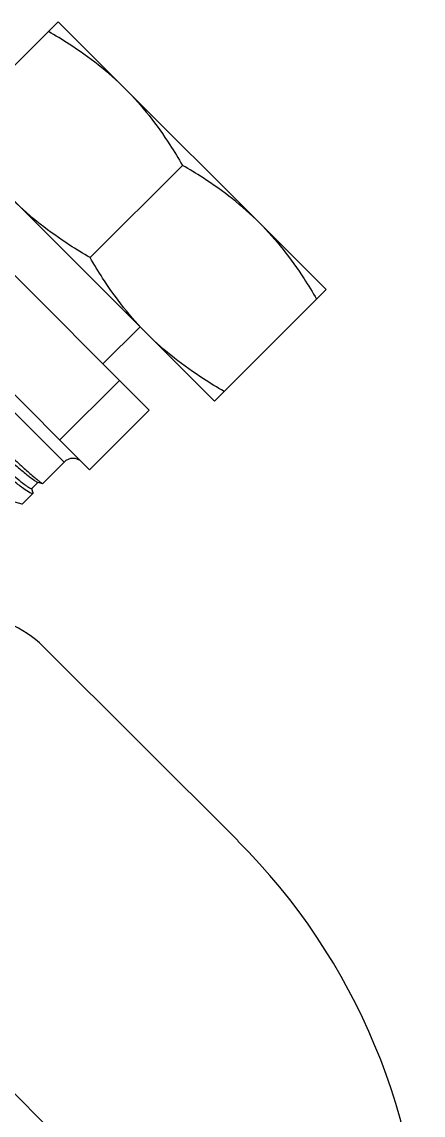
# Model space of a CAD drawing. Extents: x -1396510 to 1250330, y -1892470 to 1623980.
# Drawn here: x -1160669.8 to -1160579.1, y -63067.9 to -62820.5 of the extents above; entities that cross this region are included whole.
import ezdxf

# ---------------------------------------------------------------- set-up
doc = ezdxf.new("R2010")
doc.units = 0
doc.header["$LTSCALE"] = 1000
doc.header["$MEASUREMENT"] = 0

msp = doc.modelspace()

# ---------------------------------------------------------------- linework, layer by layer
at = {"linetype": 'Continuous'}
for p, q in [((-1160686.85, -62845.77), (-1160661.61, -62820.53)), ((-1160601.02, -62881.11), (-1160661.61, -62820.53)), ((-1160626.27, -62906.35), (-1160686.85, -62845.77)), ((-1160633.5, -62853), (-1160654.37, -62873.88)), ((-1160688.91, -62860.54), (-1160641.03, -62908.41)), ((-1160654.5, -62921.87), (-1160702.37, -62874)), ((-1160700.65, -62879.76), (-1160660.26, -62920.15)), ((-1160626.27, -62906.35), (-1160601.02, -62881.11)), ((-1160643.09, -62889.52), (-1160651.51, -62897.94)), ((-1160647.76, -62901.68), (-1160661.23, -62915.14)), ((-1160641.03, -62908.41), (-1160654.5, -62921.87)), ((-1160665.08, -62924.97), (-1160660.26, -62920.15)), ((-1160813.06, -62921.5), (-1160611.66, -63122.9)), ((-1160667.58, -62926.14), (-1160666.15, -62924.7)), ((-1160666.26, -62924.67), (-1160665.14, -62924.98)), ((-1160665.14, -62924.98), (-1160665.08, -62924.97)), ((-1160674.45, -62928.32), (-1160669.79, -62929.57)), ((-1160669.67, -62929.57), (-1160667.33, -62927.22)), ((-1160667.31, -62926.96), (-1160667.54, -62926.13)), ((-1160669.79, -62929.57), (-1160669.67, -62929.57)), ((-1160620.96, -63005.89), (-1160664.96, -62961.89))]:
    msp.add_line(p, q, dxfattribs=at)
for centre, radius, start, end in [((-1160658.24, -62922.17), 2.86, 44.9999, 135.0001), ((-1160681.79, -62978.72), 23.8, 44.9999, 135.0001), ((-1160721.93, -63106.86), 142.79, 0.0086, 44.9999)]:
    msp.add_arc(centre, radius, start, end, dxfattribs=at)
for points, knots in [([(-1160646.46, -62835.67), (-1160650.28, -62831.85), (-1160656.04, -62827.36), (-1160662.22, -62823.62), (-1160663.79, -62822.71)], [0, 0, 0, 0, 0.748734, 1, 1, 1, 1]), ([(-1160646.46, -62835.67), (-1160642.64, -62839.5), (-1160638.15, -62845.25), (-1160634.41, -62851.43), (-1160633.5, -62853)], [0, 0, 0, 0, 0.748734, 1, 1, 1, 1]), ([(-1160616.17, -62865.96), (-1160619.99, -62862.14), (-1160625.75, -62857.65), (-1160631.93, -62853.91), (-1160633.5, -62853)], [0, 0, 0, 0, 0.748734, 1, 1, 1, 1]), ([(-1160654.37, -62873.88), (-1160655.94, -62872.97), (-1160662.12, -62869.23), (-1160667.88, -62864.74), (-1160671.7, -62860.92)], [0, 0, 0, 0, 0.251266, 1, 1, 1, 1]), ([(-1160616.17, -62865.96), (-1160612.34, -62869.79), (-1160607.86, -62875.54), (-1160604.11, -62881.72), (-1160603.21, -62883.29)], [0, 0, 0, 0, 0.748734, 1, 1, 1, 1]), ([(-1160641.41, -62891.21), (-1160645.24, -62887.38), (-1160649.72, -62881.62), (-1160653.47, -62875.45), (-1160654.37, -62873.88)], [0, 0, 0, 0, 0.748734, 1, 1, 1, 1]), ([(-1160706.66, -62890.02), (-1160706.62, -62889.98), (-1160706.39, -62890.03), (-1160706.06, -62890.22), (-1160705.52, -62890.57), (-1160704.48, -62891.35), (-1160702.79, -62892.73), (-1160700.37, -62894.8), (-1160697.46, -62897.36), (-1160694.16, -62900.3), (-1160690.6, -62903.5), (-1160686.91, -62906.85), (-1160683.2, -62910.2), (-1160679.61, -62913.44), (-1160676.26, -62916.44), (-1160673.27, -62919.09), (-1160670.73, -62921.28), (-1160668.72, -62922.98), (-1160667.3, -62924.04), (-1160666.55, -62924.6), (-1160666.26, -62924.67)], [0, 0, 0, 0, 0.003408, 0.010859, 0.022746, 0.039043, 0.084265, 0.144846, 0.218467, 0.302327, 0.393271, 0.487922, 0.582812, 0.674511, 0.759756, 0.835562, 0.899325, 0.948916, 0.982758, 1, 1, 1, 1]), ([(-1160624.08, -62904.17), (-1160625.65, -62903.26), (-1160631.83, -62899.52), (-1160637.59, -62895.03), (-1160641.41, -62891.21)], [0, 0, 0, 0, 0.251266, 1, 1, 1, 1]), ([(-1160707.89, -62891.51), (-1160707.55, -62891.65), (-1160706.69, -62892.27), (-1160705.11, -62893.49), (-1160702.94, -62895.33), (-1160700.24, -62897.67), (-1160697.13, -62900.43), (-1160692.46, -62904.63), (-1160687.62, -62909.01), (-1160682.77, -62913.39), (-1160679.33, -62916.49), (-1160676.18, -62919.29), (-1160673.42, -62921.71), (-1160671.16, -62923.64), (-1160669.59, -62924.92), (-1160668.63, -62925.63), (-1160668.13, -62925.96), (-1160667.83, -62926.13), (-1160667.62, -62926.18), (-1160667.58, -62926.14)], [0, 0, 0, 0, 0.020955, 0.059103, 0.113123, 0.180989, 0.260159, 0.347694, 0.534881, 0.627806, 0.715891, 0.796084, 0.865657, 0.922292, 0.964169, 0.979163, 0.990063, 0.996877, 1, 1, 1, 1]), ([(-1160686.28, -62905.78), (-1160683.7, -62908.19), (-1160679.95, -62911.7), (-1160675.15, -62916.17), (-1160672.05, -62919.03), (-1160669.45, -62921.4), (-1160667.63, -62923.02), (-1160666.49, -62923.99), (-1160665.88, -62924.49), (-1160665.46, -62924.8), (-1160665.23, -62924.95), (-1160665.14, -62924.98)], [0, 0, 0, 0, 0.370672, 0.539326, 0.688624, 0.813221, 0.908664, 0.94435, 0.971581, 0.990141, 1, 1, 1, 1]), ([(-1160667.33, -62927.22), (-1160667.38, -62927.28), (-1160667.65, -62927.25), (-1160668.31, -62926.91), (-1160669.66, -62926), (-1160671.71, -62924.39), (-1160674.44, -62922.14), (-1160677.69, -62919.35), (-1160681.37, -62916.14), (-1160685.35, -62912.63), (-1160688.08, -62910.21), (-1160689.47, -62908.97)], [0, 0, 0, 0, 0.00776, 0.023279, 0.080973, 0.173371, 0.297247, 0.447964, 0.619802, 0.806185, 1, 1, 1, 1]), ([(-1160667.31, -62926.96), (-1160667.31, -62926.99), (-1160667.29, -62927.08), (-1160667.29, -62927.18), (-1160667.33, -62927.22)], [0, 0, 0, 0, 0.336514, 1, 1, 1, 1])]:
    msp.add_open_spline(points, degree=3, knots=knots, dxfattribs=at)

doc.saveas('drawing.dxf')
